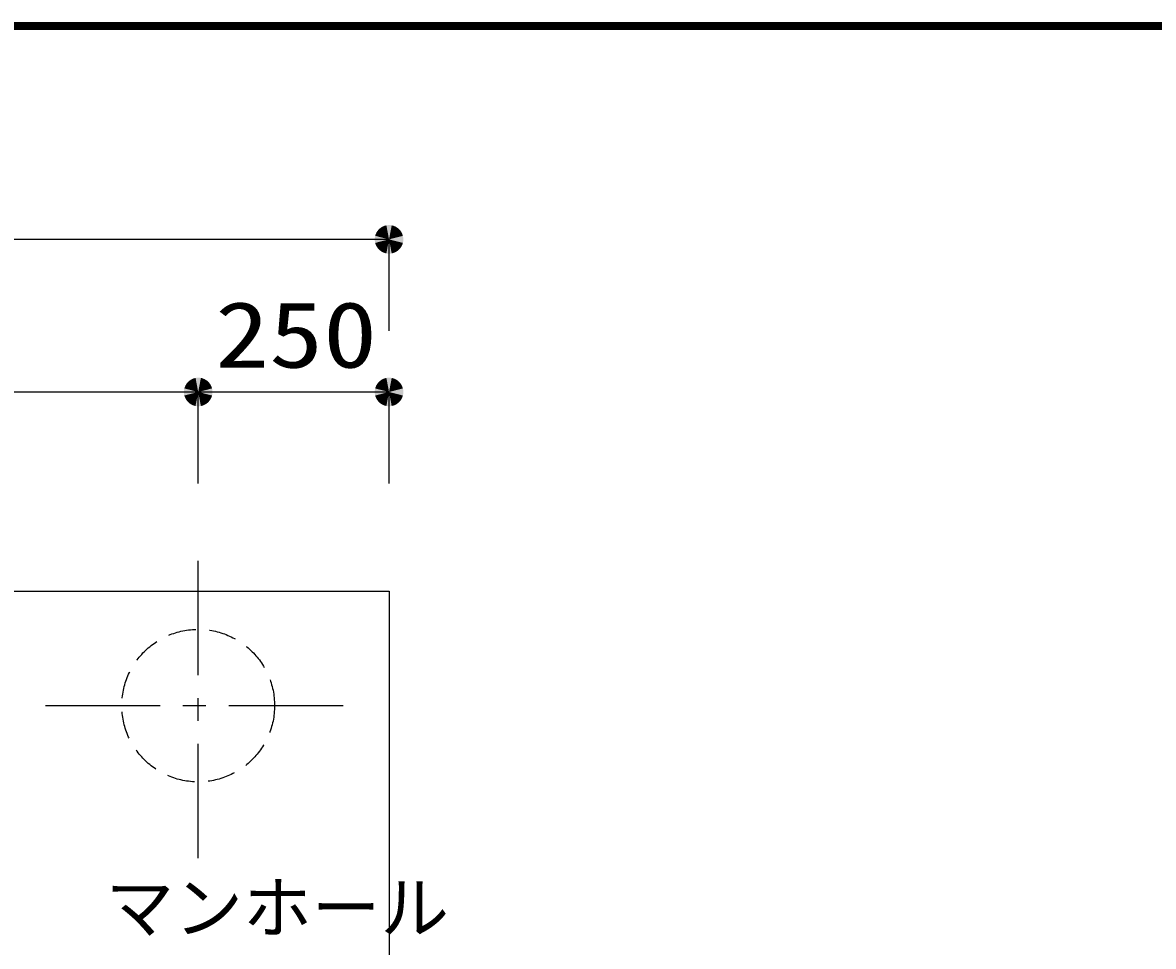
# Model space of a CAD drawing. Units: millimetres, scale not verified. Extents: x -8093 to 8093, y -5792 to 5792.
# Drawn here: x -4992 to -3510, y 4582 to 5792 of the extents above; entities that cross this region are included whole.
import ezdxf
from ezdxf.enums import TextEntityAlignment as Align

# ---------------------------------------------------------------- set-up
doc = ezdxf.new("R2010")
doc.units = ezdxf.units.MM
doc.header["$LTSCALE"] = 30
doc.linetypes.add('CHAIN1', pattern=[8, 5, -1, 1, -1])
doc.linetypes.add('DASHED1', pattern=[1.8, 1.2, -0.6])
for name, color, linetype, lineweight in [('0-0_Axis_waku', 7, 'Continuous', 25), ('0-1_00クル-フ-0躯体', 3, 'Continuous', 25), ('0-2_00クル-フ-1機器', 2, 'Continuous', 25), ('0-3_00クル-フ-6寸法', 132, 'Continuous', 25)]:
    doc.layers.add(name, color=color, linetype=linetype, lineweight=lineweight)
doc.styles.add('ＭＳ ゴシック', font='')
doc.styles.get('ＭＳ ゴシック').set_extended_font_data('MS Gothic')

msp = doc.modelspace()

# ---------------------------------------------------------------- linework, layer by layer
at = {"layer": '0-0_Axis_waku'}
for p, q in [((-8093.4, 5792.4), (8093.4, 5792.4)), ((-8092.8, 5791.8), (8092.8, 5791.8)), ((-8092.2, 5791.2), (8092.2, 5791.2)), ((-8091.6, 5790.6), (8091.6, 5790.6)), ((-8091, 5790), (8091, 5790)), ((-8090.4, 5789.4), (8090.4, 5789.4)), ((-8089.8, 5788.8), (8089.8, 5788.8)), ((-8089.2, 5788.2), (8089.2, 5788.2)), ((-8088.6, 5787.6), (8088.6, 5787.6)), ((-8088, 5787), (8088, 5787)), ((-8087.4, 5786.4), (8087.4, 5786.4)), ((-8086.8, 5785.8), (8086.8, 5785.8)), ((-8086.2, 5785.2), (8086.2, 5785.2)), ((-8085.6, 5784.6), (8085.6, 5784.6)), ((-8085, 5784), (8085, 5784))]:
    msp.add_line(p, q, dxfattribs=at)
at = {"layer": '0-2_00クル-フ-1機器', "linetype": 'CHAIN1'}
for p, q in [((-4761.64, 4697.22), (-4761.64, 5097.22)), ((-4961.64, 4897.23), (-4561.64, 4897.23))]:
    msp.add_line(p, q, dxfattribs=at)
at = {"layer": '0-2_00クル-フ-1機器'}
for p, q in [((-6401.64, 5047.23), (-4511.64, 5047.23)), ((-4511.64, 5047.23), (-4511.64, 3127.23))]:
    msp.add_line(p, q, dxfattribs=at)
at = {"layer": '0-2_00クル-フ-1機器', "linetype": 'DASHED1'}
msp.add_circle((-4761.64, 4897.23), 100, dxfattribs=at)
at = {"layer": '0-3_00クル-フ-6寸法', "color": 4}
for p, q in [((-4511.64, 5508.31), (-6401.64, 5508.31)), ((-4511.64, 5388.31), (-4511.64, 5508.31)), ((-6151.64, 5308.31), (-4761.64, 5308.31)), ((-4761.64, 5188.31), (-4761.64, 5308.31)), ((-4761.64, 5188.31), (-4761.64, 5308.31)), ((-4761.64, 5308.31), (-4511.64, 5308.31)), ((-4511.64, 5188.31), (-4511.64, 5308.31))]:
    msp.add_line(p, q, dxfattribs=at)
at = {"layer": '0-3_00クル-フ-6寸法'}
for points in [[(-4511.64, 5508.31), (-4519.63, 5525.28), (-4517.44, 5526.14)], [(-4511.64, 5508.31), (-4517.44, 5526.14), (-4515.16, 5526.73)], [(-4511.64, 5508.31), (-4515.16, 5526.73), (-4512.82, 5527.03)], [(-4511.64, 5508.31), (-4512.82, 5527.03), (-4510.47, 5527.03)], [(-4511.64, 5508.31), (-4510.47, 5527.03), (-4508.13, 5526.73)], [(-4511.64, 5508.31), (-4508.13, 5526.73), (-4505.85, 5526.14)], [(-4511.64, 5508.31), (-4505.85, 5526.14), (-4503.66, 5525.28)], [(-4511.64, 5508.31), (-4530.25, 5510.66), (-4529.81, 5512.98)], [(-4511.64, 5508.31), (-4529.81, 5512.98), (-4529.08, 5515.21)], [(-4511.64, 5508.31), (-4529.08, 5515.21), (-4528.07, 5517.35)], [(-4511.64, 5508.31), (-4528.07, 5517.35), (-4526.81, 5519.33)], [(-4511.64, 5508.31), (-4526.81, 5519.33), (-4525.31, 5521.15)], [(-4511.64, 5508.31), (-4525.31, 5521.15), (-4523.6, 5522.76)], [(-4511.64, 5508.31), (-4523.6, 5522.76), (-4521.69, 5524.14)], [(-4511.64, 5508.31), (-4521.69, 5524.14), (-4519.63, 5525.28)], [(-4511.64, 5508.31), (-4503.66, 5525.28), (-4501.6, 5524.14)], [(-4511.64, 5508.31), (-4501.6, 5524.14), (-4499.69, 5522.76)], [(-4511.64, 5508.31), (-4499.69, 5522.76), (-4497.98, 5521.15)], [(-4511.64, 5508.31), (-4497.98, 5521.15), (-4496.48, 5519.33)], [(-4511.64, 5508.31), (-4496.48, 5519.33), (-4495.21, 5517.35)], [(-4511.64, 5508.31), (-4495.21, 5517.35), (-4494.21, 5515.21)], [(-4511.64, 5508.31), (-4494.21, 5515.21), (-4493.48, 5512.98)], [(-4511.64, 5508.31), (-4493.48, 5512.98), (-4493.04, 5510.66)], [(-4511.64, 5508.31), (-4530.39, 5508.31), (-4530.25, 5510.66)], [(-4511.64, 5508.31), (-4530.25, 5505.96), (-4530.39, 5508.31)], [(-4511.64, 5508.31), (-4529.81, 5503.65), (-4530.25, 5505.96)], [(-4511.64, 5508.31), (-4529.08, 5501.41), (-4529.81, 5503.65)], [(-4511.64, 5508.31), (-4528.07, 5499.28), (-4529.08, 5501.41)], [(-4511.64, 5508.31), (-4526.81, 5497.29), (-4528.07, 5499.28)], [(-4511.64, 5508.31), (-4525.31, 5495.48), (-4526.81, 5497.29)], [(-4511.64, 5508.31), (-4523.6, 5493.87), (-4525.31, 5495.48)], [(-4511.64, 5508.31), (-4521.69, 5492.48), (-4523.6, 5493.87)], [(-4511.64, 5508.31), (-4519.63, 5491.35), (-4521.69, 5492.48)], [(-4511.64, 5508.31), (-4517.44, 5490.48), (-4519.63, 5491.35)], [(-4511.64, 5508.31), (-4515.16, 5489.89), (-4517.44, 5490.48)], [(-4511.64, 5508.31), (-4512.82, 5489.6), (-4515.16, 5489.89)], [(-4511.64, 5508.31), (-4510.47, 5489.6), (-4512.82, 5489.6)], [(-4511.64, 5508.31), (-4493.04, 5510.66), (-4492.89, 5508.31)], [(-4511.64, 5508.31), (-4508.13, 5489.89), (-4510.47, 5489.6)], [(-4511.64, 5508.31), (-4505.85, 5490.48), (-4508.13, 5489.89)], [(-4511.64, 5508.31), (-4503.66, 5491.35), (-4505.85, 5490.48)], [(-4511.64, 5508.31), (-4501.6, 5492.48), (-4503.66, 5491.35)], [(-4511.64, 5508.31), (-4499.69, 5493.87), (-4501.6, 5492.48)], [(-4511.64, 5508.31), (-4497.98, 5495.48), (-4499.69, 5493.87)], [(-4511.64, 5508.31), (-4496.48, 5497.29), (-4497.98, 5495.48)], [(-4511.64, 5508.31), (-4495.21, 5499.28), (-4496.48, 5497.29)], [(-4511.64, 5508.31), (-4494.21, 5501.41), (-4495.21, 5499.28)], [(-4511.64, 5508.31), (-4493.48, 5503.65), (-4494.21, 5501.41)], [(-4511.64, 5508.31), (-4493.04, 5505.96), (-4493.48, 5503.65)], [(-4511.64, 5508.31), (-4492.89, 5508.31), (-4493.04, 5505.96)], [(-4761.64, 5308.31), (-4778.07, 5317.35), (-4776.81, 5319.33)], [(-4761.64, 5308.31), (-4778.07, 5317.35), (-4776.81, 5319.33)], [(-4761.64, 5308.31), (-4776.81, 5319.33), (-4775.31, 5321.15)], [(-4761.64, 5308.31), (-4776.81, 5319.33), (-4775.31, 5321.15)], [(-4761.64, 5308.31), (-4775.31, 5321.15), (-4773.6, 5322.76)], [(-4761.64, 5308.31), (-4775.31, 5321.15), (-4773.6, 5322.76)], [(-4761.64, 5308.31), (-4773.6, 5322.76), (-4771.69, 5324.14)], [(-4761.64, 5308.31), (-4773.6, 5322.76), (-4771.69, 5324.14)], [(-4761.64, 5308.31), (-4771.69, 5324.14), (-4769.63, 5325.28)], [(-4761.64, 5308.31), (-4771.69, 5324.14), (-4769.63, 5325.28)], [(-4761.64, 5308.31), (-4769.63, 5325.28), (-4767.44, 5326.14)], [(-4761.64, 5308.31), (-4769.63, 5325.28), (-4767.44, 5326.14)], [(-4761.64, 5308.31), (-4767.44, 5326.14), (-4765.16, 5326.73)], [(-4761.64, 5308.31), (-4767.44, 5326.14), (-4765.16, 5326.73)], [(-4761.64, 5308.31), (-4765.16, 5326.73), (-4762.82, 5327.03)], [(-4761.64, 5308.31), (-4765.16, 5326.73), (-4762.82, 5327.03)], [(-4761.64, 5308.31), (-4762.82, 5327.03), (-4760.47, 5327.03)], [(-4761.64, 5308.31), (-4762.82, 5327.03), (-4760.47, 5327.03)], [(-4761.64, 5308.31), (-4760.47, 5327.03), (-4758.13, 5326.73)], [(-4761.64, 5308.31), (-4760.47, 5327.03), (-4758.13, 5326.73)], [(-4761.64, 5308.31), (-4758.13, 5326.73), (-4755.85, 5326.14)], [(-4761.64, 5308.31), (-4758.13, 5326.73), (-4755.85, 5326.14)], [(-4761.64, 5308.31), (-4755.85, 5326.14), (-4753.66, 5325.28)], [(-4761.64, 5308.31), (-4755.85, 5326.14), (-4753.66, 5325.28)], [(-4761.64, 5308.31), (-4753.66, 5325.28), (-4751.6, 5324.14)], [(-4761.64, 5308.31), (-4753.66, 5325.28), (-4751.6, 5324.14)], [(-4761.64, 5308.31), (-4751.6, 5324.14), (-4749.69, 5322.76)], [(-4761.64, 5308.31), (-4751.6, 5324.14), (-4749.69, 5322.76)], [(-4761.64, 5308.31), (-4749.69, 5322.76), (-4747.98, 5321.15)], [(-4761.64, 5308.31), (-4749.69, 5322.76), (-4747.98, 5321.15)], [(-4761.64, 5308.31), (-4747.98, 5321.15), (-4746.48, 5319.33)], [(-4761.64, 5308.31), (-4747.98, 5321.15), (-4746.48, 5319.33)], [(-4761.64, 5308.31), (-4746.48, 5319.33), (-4745.21, 5317.35)], [(-4761.64, 5308.31), (-4746.48, 5319.33), (-4745.21, 5317.35)], [(-4511.64, 5308.31), (-4528.07, 5317.35), (-4526.81, 5319.33)], [(-4511.64, 5308.31), (-4526.81, 5319.33), (-4525.31, 5321.15)], [(-4511.64, 5308.31), (-4525.31, 5321.15), (-4523.6, 5322.76)], [(-4511.64, 5308.31), (-4523.6, 5322.76), (-4521.69, 5324.14)], [(-4511.64, 5308.31), (-4521.69, 5324.14), (-4519.63, 5325.28)], [(-4511.64, 5308.31), (-4519.63, 5325.28), (-4517.44, 5326.14)], [(-4511.64, 5308.31), (-4517.44, 5326.14), (-4515.16, 5326.73)], [(-4511.64, 5308.31), (-4515.16, 5326.73), (-4512.82, 5327.03)], [(-4511.64, 5308.31), (-4512.82, 5327.03), (-4510.47, 5327.03)], [(-4511.64, 5308.31), (-4510.47, 5327.03), (-4508.13, 5326.73)], [(-4511.64, 5308.31), (-4508.13, 5326.73), (-4505.85, 5326.14)], [(-4511.64, 5308.31), (-4505.85, 5326.14), (-4503.66, 5325.28)], [(-4511.64, 5308.31), (-4503.66, 5325.28), (-4501.6, 5324.14)], [(-4511.64, 5308.31), (-4501.6, 5324.14), (-4499.69, 5322.76)], [(-4511.64, 5308.31), (-4499.69, 5322.76), (-4497.98, 5321.15)], [(-4511.64, 5308.31), (-4497.98, 5321.15), (-4496.48, 5319.33)], [(-4511.64, 5308.31), (-4496.48, 5319.33), (-4495.21, 5317.35)], [(-4761.64, 5308.31), (-4780.39, 5308.31), (-4780.25, 5310.66)], [(-4761.64, 5308.31), (-4780.39, 5308.31), (-4780.25, 5310.66)], [(-4761.64, 5308.31), (-4780.25, 5305.96), (-4780.39, 5308.31)], [(-4761.64, 5308.31), (-4780.25, 5305.96), (-4780.39, 5308.31)], [(-4761.64, 5308.31), (-4780.25, 5310.66), (-4779.81, 5312.98)], [(-4761.64, 5308.31), (-4780.25, 5310.66), (-4779.81, 5312.98)], [(-4761.64, 5308.31), (-4779.81, 5303.65), (-4780.25, 5305.96)], [(-4761.64, 5308.31), (-4779.81, 5303.65), (-4780.25, 5305.96)], [(-4761.64, 5308.31), (-4779.81, 5312.98), (-4779.08, 5315.21)], [(-4761.64, 5308.31), (-4779.81, 5312.98), (-4779.08, 5315.21)], [(-4761.64, 5308.31), (-4779.08, 5301.41), (-4779.81, 5303.65)], [(-4761.64, 5308.31), (-4779.08, 5301.41), (-4779.81, 5303.65)], [(-4761.64, 5308.31), (-4779.08, 5315.21), (-4778.07, 5317.35)], [(-4761.64, 5308.31), (-4779.08, 5315.21), (-4778.07, 5317.35)], [(-4761.64, 5308.31), (-4778.07, 5299.28), (-4779.08, 5301.41)], [(-4761.64, 5308.31), (-4778.07, 5299.28), (-4779.08, 5301.41)], [(-4761.64, 5308.31), (-4776.81, 5297.29), (-4778.07, 5299.28)], [(-4761.64, 5308.31), (-4776.81, 5297.29), (-4778.07, 5299.28)], [(-4761.64, 5308.31), (-4775.31, 5295.48), (-4776.81, 5297.29)], [(-4761.64, 5308.31), (-4775.31, 5295.48), (-4776.81, 5297.29)], [(-4761.64, 5308.31), (-4773.6, 5293.87), (-4775.31, 5295.48)], [(-4761.64, 5308.31), (-4773.6, 5293.87), (-4775.31, 5295.48)], [(-4761.64, 5308.31), (-4771.69, 5292.48), (-4773.6, 5293.87)], [(-4761.64, 5308.31), (-4771.69, 5292.48), (-4773.6, 5293.87)], [(-4761.64, 5308.31), (-4769.63, 5291.35), (-4771.69, 5292.48)], [(-4761.64, 5308.31), (-4769.63, 5291.35), (-4771.69, 5292.48)], [(-4761.64, 5308.31), (-4767.44, 5290.48), (-4769.63, 5291.35)], [(-4761.64, 5308.31), (-4767.44, 5290.48), (-4769.63, 5291.35)], [(-4761.64, 5308.31), (-4765.16, 5289.89), (-4767.44, 5290.48)], [(-4761.64, 5308.31), (-4765.16, 5289.89), (-4767.44, 5290.48)], [(-4761.64, 5308.31), (-4762.82, 5289.6), (-4765.16, 5289.89)], [(-4761.64, 5308.31), (-4762.82, 5289.6), (-4765.16, 5289.89)], [(-4761.64, 5308.31), (-4760.47, 5289.6), (-4762.82, 5289.6)], [(-4761.64, 5308.31), (-4760.47, 5289.6), (-4762.82, 5289.6)], [(-4761.64, 5308.31), (-4745.21, 5317.35), (-4744.21, 5315.21)], [(-4761.64, 5308.31), (-4745.21, 5317.35), (-4744.21, 5315.21)], [(-4761.64, 5308.31), (-4744.21, 5315.21), (-4743.48, 5312.98)], [(-4761.64, 5308.31), (-4744.21, 5315.21), (-4743.48, 5312.98)], [(-4761.64, 5308.31), (-4743.48, 5312.98), (-4743.04, 5310.66)], [(-4761.64, 5308.31), (-4743.48, 5312.98), (-4743.04, 5310.66)], [(-4761.64, 5308.31), (-4743.04, 5310.66), (-4742.89, 5308.31)], [(-4761.64, 5308.31), (-4743.04, 5310.66), (-4742.89, 5308.31)], [(-4761.64, 5308.31), (-4758.13, 5289.89), (-4760.47, 5289.6)], [(-4761.64, 5308.31), (-4755.85, 5290.48), (-4758.13, 5289.89)], [(-4761.64, 5308.31), (-4753.66, 5291.35), (-4755.85, 5290.48)], [(-4761.64, 5308.31), (-4751.6, 5292.48), (-4753.66, 5291.35)], [(-4761.64, 5308.31), (-4749.69, 5293.87), (-4751.6, 5292.48)], [(-4761.64, 5308.31), (-4747.98, 5295.48), (-4749.69, 5293.87)], [(-4761.64, 5308.31), (-4746.48, 5297.29), (-4747.98, 5295.48)], [(-4761.64, 5308.31), (-4745.21, 5299.28), (-4746.48, 5297.29)], [(-4761.64, 5308.31), (-4744.21, 5301.41), (-4745.21, 5299.28)], [(-4761.64, 5308.31), (-4743.48, 5303.65), (-4744.21, 5301.41)], [(-4761.64, 5308.31), (-4743.04, 5305.96), (-4743.48, 5303.65)], [(-4761.64, 5308.31), (-4742.89, 5308.31), (-4743.04, 5305.96)], [(-4761.64, 5308.31), (-4758.13, 5289.89), (-4760.47, 5289.6)], [(-4761.64, 5308.31), (-4755.85, 5290.48), (-4758.13, 5289.89)], [(-4761.64, 5308.31), (-4753.66, 5291.35), (-4755.85, 5290.48)], [(-4761.64, 5308.31), (-4751.6, 5292.48), (-4753.66, 5291.35)], [(-4761.64, 5308.31), (-4749.69, 5293.87), (-4751.6, 5292.48)], [(-4761.64, 5308.31), (-4747.98, 5295.48), (-4749.69, 5293.87)], [(-4761.64, 5308.31), (-4746.48, 5297.29), (-4747.98, 5295.48)], [(-4761.64, 5308.31), (-4745.21, 5299.28), (-4746.48, 5297.29)], [(-4761.64, 5308.31), (-4744.21, 5301.41), (-4745.21, 5299.28)], [(-4761.64, 5308.31), (-4743.48, 5303.65), (-4744.21, 5301.41)], [(-4761.64, 5308.31), (-4743.04, 5305.96), (-4743.48, 5303.65)], [(-4761.64, 5308.31), (-4742.89, 5308.31), (-4743.04, 5305.96)], [(-4511.64, 5308.31), (-4530.39, 5308.31), (-4530.25, 5310.66)], [(-4511.64, 5308.31), (-4530.25, 5305.96), (-4530.39, 5308.31)], [(-4511.64, 5308.31), (-4530.25, 5310.66), (-4529.81, 5312.98)], [(-4511.64, 5308.31), (-4529.81, 5303.65), (-4530.25, 5305.96)], [(-4511.64, 5308.31), (-4529.81, 5312.98), (-4529.08, 5315.21)], [(-4511.64, 5308.31), (-4529.08, 5301.41), (-4529.81, 5303.65)], [(-4511.64, 5308.31), (-4529.08, 5315.21), (-4528.07, 5317.35)], [(-4511.64, 5308.31), (-4528.07, 5299.28), (-4529.08, 5301.41)], [(-4511.64, 5308.31), (-4526.81, 5297.29), (-4528.07, 5299.28)], [(-4511.64, 5308.31), (-4525.31, 5295.48), (-4526.81, 5297.29)], [(-4511.64, 5308.31), (-4523.6, 5293.87), (-4525.31, 5295.48)], [(-4511.64, 5308.31), (-4521.69, 5292.48), (-4523.6, 5293.87)], [(-4511.64, 5308.31), (-4519.63, 5291.35), (-4521.69, 5292.48)], [(-4511.64, 5308.31), (-4517.44, 5290.48), (-4519.63, 5291.35)], [(-4511.64, 5308.31), (-4515.16, 5289.89), (-4517.44, 5290.48)], [(-4511.64, 5308.31), (-4512.82, 5289.6), (-4515.16, 5289.89)], [(-4511.64, 5308.31), (-4510.47, 5289.6), (-4512.82, 5289.6)], [(-4511.64, 5308.31), (-4495.21, 5317.35), (-4494.21, 5315.21)], [(-4511.64, 5308.31), (-4494.21, 5315.21), (-4493.48, 5312.98)], [(-4511.64, 5308.31), (-4493.48, 5312.98), (-4493.04, 5310.66)], [(-4511.64, 5308.31), (-4493.04, 5310.66), (-4492.89, 5308.31)], [(-4511.64, 5308.31), (-4508.13, 5289.89), (-4510.47, 5289.6)], [(-4511.64, 5308.31), (-4505.85, 5290.48), (-4508.13, 5289.89)], [(-4511.64, 5308.31), (-4503.66, 5291.35), (-4505.85, 5290.48)], [(-4511.64, 5308.31), (-4501.6, 5292.48), (-4503.66, 5291.35)], [(-4511.64, 5308.31), (-4499.69, 5293.87), (-4501.6, 5292.48)], [(-4511.64, 5308.31), (-4497.98, 5295.48), (-4499.69, 5293.87)], [(-4511.64, 5308.31), (-4496.48, 5297.29), (-4497.98, 5295.48)], [(-4511.64, 5308.31), (-4495.21, 5299.28), (-4496.48, 5297.29)], [(-4511.64, 5308.31), (-4494.21, 5301.41), (-4495.21, 5299.28)], [(-4511.64, 5308.31), (-4493.48, 5303.65), (-4494.21, 5301.41)], [(-4511.64, 5308.31), (-4493.04, 5305.96), (-4493.48, 5303.65)], [(-4511.64, 5308.31), (-4492.89, 5308.31), (-4493.04, 5305.96)]]:
    msp.add_solid(points, dxfattribs=at)

# ---------------------------------------------------------------- texts
at = {"layer": '0-1_00クル-フ-0躯体', "color": 4, "style": 'ＭＳ ゴシック'}
msp.add_text('マンホール', height=65.98, dxfattribs=at).set_placement((-4883.07, 4579.81), align=Align.BOTTOM_LEFT)
at = {"layer": '0-3_00クル-フ-6寸法', "color": 3, "style": 'ＭＳ ゴシック', "width": 1.2}
msp.add_text('250', height=86.66, dxfattribs=at).set_placement((-4739.5, 5314.16), align=Align.BOTTOM_LEFT)

doc.saveas('drawing.dxf')
